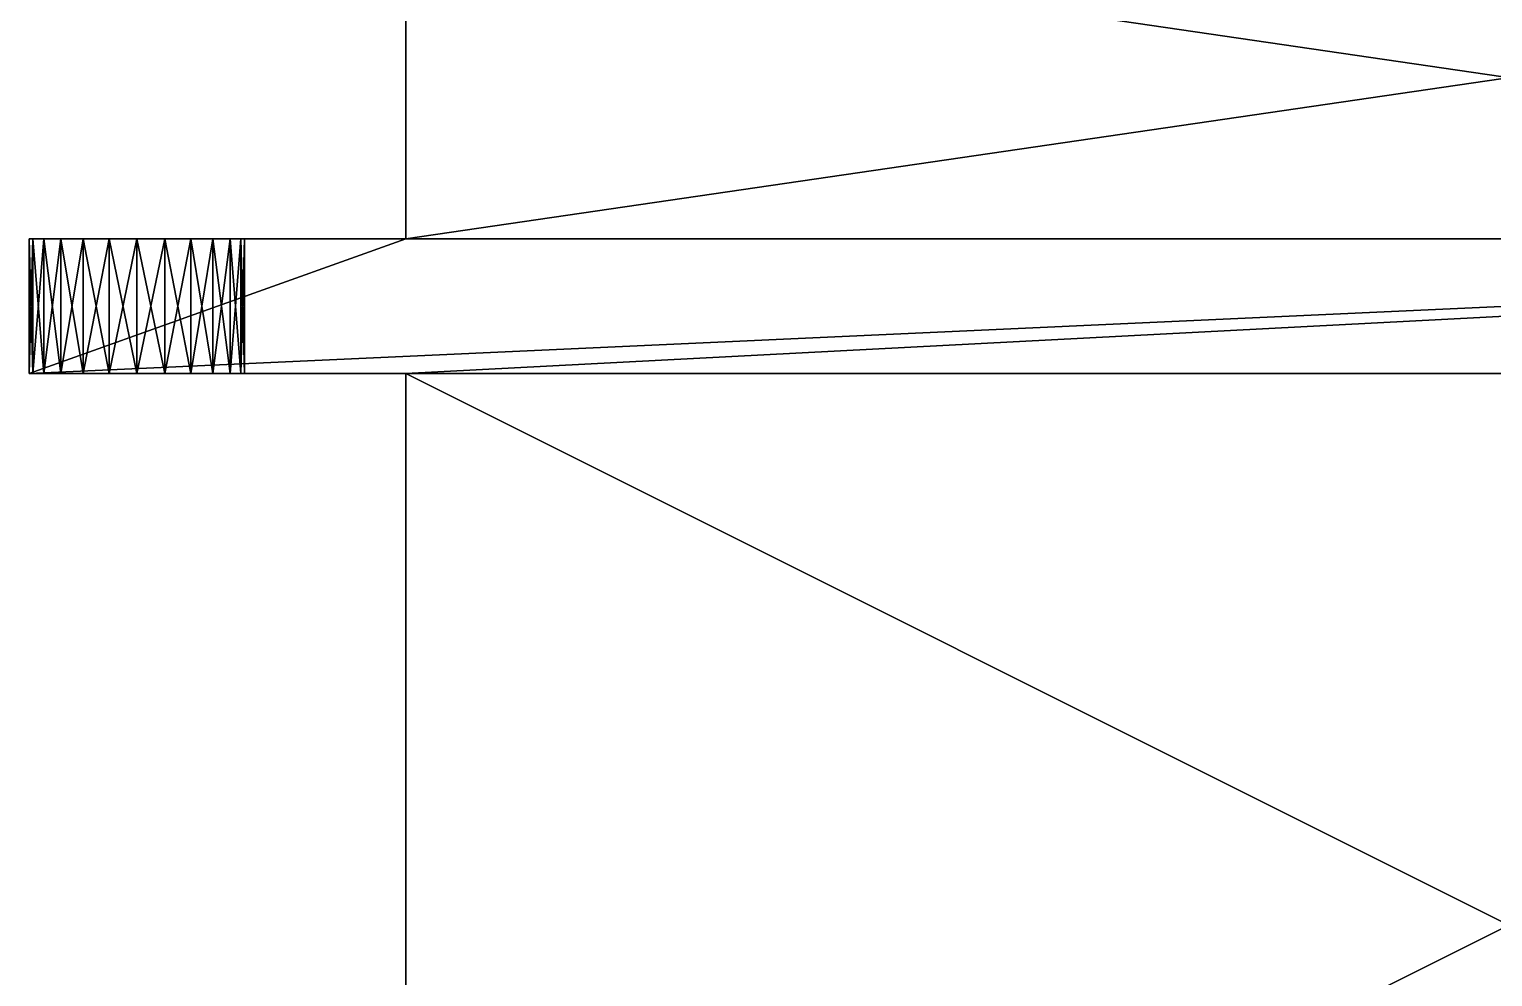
# Model space of a CAD drawing. Header units: millimetres. Extents: x 779 to 931, y 271 to 417.
# Drawn here: x 876.27 to 903.47, y 315.92 to 333.53 of the extents above; entities that cross this region are included whole.
import ezdxf

# ---------------------------------------------------------------- set-up
doc = ezdxf.new("R2010")
doc.units = ezdxf.units.MM

# ---------------------------------------------------------------- blocks, each defined once
blk = doc.blocks.new('Component')
for p, q in [((0, 20, 26.5), (-7, 20, 26.5)), ((0, 20, 29), (-7, 20, 29)), ((-7, 20, 26.5), (-7, 20, 29)), ((-7, 20, 29), (-7, 16.5, 29)), ((-7, 16.5, 26.5), (-7, 20, 26.5)), ((0, 0, 26.5), (0, 20, 26.5)), ((0, 20, 29), (0, 20, 35)), ((0, 20, 29), (0, 0, 29)), ((0, 20, 6), (0, 20, 26.5)), ((0, 20, 26.5), (41, 20, 26.5)), ((-5, 18.5, 29), (-5, 18.5, 26.5)), ((-6, 18.232, 29), (-6, 18.232, 26.5)), ((-5.518, 18.432, 29), (-5.518, 18.432, 26.5)), ((-4.482, 18.432, 29), (-4.482, 18.432, 26.5)), ((-4, 18.232, 29), (-4, 18.232, 26.5)), ((-6.414, 17.914, 29), (-6.414, 17.914, 26.5)), ((-3.586, 17.914, 29), (-3.586, 17.914, 26.5)), ((-6.732, 17.5, 29), (-6.732, 17.5, 26.5)), ((-3.268, 17.5, 29), (-3.268, 17.5, 26.5)), ((-6.932, 17.018, 29), (-6.932, 17.018, 26.5)), ((-3.068, 17.018, 29), (-3.068, 17.018, 26.5)), ((-7, 16.5, 29), (-7, 16.5, 26.5)), ((-7, 3.5, 26.5), (-7, 16.5, 26.5)), ((-7, 16.5, 29), (-7, 3.5, 29)), ((-3, 16.5, 29), (-3, 16.5, 26.5)), ((-6.932, 15.982, 29), (-6.932, 15.982, 26.5)), ((-3.068, 15.982, 29), (-3.068, 15.982, 26.5)), ((-6.732, 15.5, 29), (-6.732, 15.5, 26.5)), ((-3.268, 15.5, 29), (-3.268, 15.5, 26.5)), ((-6.414, 15.086, 29), (-6.414, 15.086, 26.5)), ((-3.586, 15.086, 29), (-3.586, 15.086, 26.5)), ((-6, 14.768, 29), (-6, 14.768, 26.5)), ((-4, 14.768, 29), (-4, 14.768, 26.5)), ((-5.518, 14.568, 29), (-5.518, 14.568, 26.5)), ((-5, 14.5, 29), (-5, 14.5, 26.5)), ((-4.482, 14.568, 29), (-4.482, 14.568, 26.5)), ((-5, 5.5, 29), (-5, 5.5, 26.5)), ((-6, 5.232, 29), (-6, 5.232, 26.5)), ((-5.518, 5.432, 29), (-5.518, 5.432, 26.5)), ((-4.482, 5.432, 29), (-4.482, 5.432, 26.5)), ((-4, 5.232, 29), (-4, 5.232, 26.5)), ((-6.414, 4.914, 29), (-6.414, 4.914, 26.5)), ((-3.586, 4.914, 29), (-3.586, 4.914, 26.5)), ((-6.732, 4.5, 29), (-6.732, 4.5, 26.5)), ((-3.268, 4.5, 29), (-3.268, 4.5, 26.5)), ((-6.932, 4.018, 29), (-6.932, 4.018, 26.5)), ((-3.068, 4.018, 29), (-3.068, 4.018, 26.5)), ((-7, 0, 26.5), (-7, 3.5, 26.5)), ((-7, 3.5, 29), (-7, 3.5, 26.5)), ((-7, 3.5, 29), (-7, 0, 29)), ((-3, 3.5, 29), (-3, 3.5, 26.5)), ((-6.932, 2.982, 29), (-6.932, 2.982, 26.5)), ((-3.068, 2.982, 29), (-3.068, 2.982, 26.5)), ((-6.732, 2.5, 29), (-6.732, 2.5, 26.5)), ((-3.268, 2.5, 29), (-3.268, 2.5, 26.5)), ((-6.414, 2.086, 29), (-6.414, 2.086, 26.5)), ((-3.586, 2.086, 29), (-3.586, 2.086, 26.5)), ((-6, 1.768, 29), (-6, 1.768, 26.5)), ((-4, 1.768, 29), (-4, 1.768, 26.5)), ((-5.518, 1.568, 29), (-5.518, 1.568, 26.5)), ((-5, 1.5, 29), (-5, 1.5, 26.5)), ((-4.482, 1.568, 29), (-4.482, 1.568, 26.5)), ((0, 0, 26.5), (-7, 0, 26.5)), ((0, 0, 29), (-7, 0, 29)), ((-7, 0, 26.5), (-7, 0, 29)), ((0, 0, 29), (0, 0, 35)), ((0, 0, 6), (0, 0, 26.5)), ((41, 0, 26.5), (0, 0, 26.5))]:
    blk.add_line(p, q)
at = {"extrusion": (0, 0, -1)}
for centre in [(5, 16.5, -29), (5, 16.5, -26.5), (5, 3.5, -29), (5, 3.5, -26.5)]:
    blk.add_circle(centre, 2, dxfattribs=at)
mesh = blk.add_polyface()
corners = [(-7, 20, 26.5), (-6.932, 17.018, 26.5), (-7, 16.5, 26.5), (-6.732, 17.5, 26.5), (-6.414, 17.914, 26.5), (-6, 18.232, 26.5), (-5.518, 18.432, 26.5), (0, 20, 26.5), (-5, 18.5, 26.5), (-4.482, 18.432, 26.5), (-4, 18.232, 26.5), (-3.586, 17.914, 26.5), (-3.268, 17.5, 26.5), (-3.068, 17.018, 26.5), (-3, 16.5, 26.5), (-3, 3.5, 26.5), (-7, 0, 26.5), (-5.518, 1.568, 26.5), (0, 0, 26.5), (-6, 1.768, 26.5), (-6.414, 2.086, 26.5), (-6.732, 2.5, 26.5), (-6.932, 2.982, 26.5), (-7, 3.5, 26.5), (-5, 1.5, 26.5), (-4.482, 1.568, 26.5), (-4, 1.768, 26.5), (-3.586, 2.086, 26.5), (-3.268, 2.5, 26.5), (-3.068, 2.982, 26.5), (-6.932, 15.982, 26.5), (-6.932, 4.018, 26.5), (-6.732, 15.5, 26.5), (-6.732, 4.5, 26.5), (-6.414, 15.086, 26.5), (-6.414, 4.914, 26.5), (-6, 14.768, 26.5), (-6, 5.232, 26.5), (-5.518, 5.432, 26.5), (-5.518, 14.568, 26.5), (-5, 5.5, 26.5), (-5, 14.5, 26.5), (-4.482, 14.568, 26.5), (-4.482, 5.432, 26.5), (-4, 5.232, 26.5), (-4, 14.768, 26.5), (-3.586, 4.914, 26.5), (-3.586, 15.086, 26.5), (-3.268, 4.5, 26.5), (-3.268, 15.5, 26.5), (-3.068, 4.018, 26.5), (-3.068, 15.982, 26.5)]
mesh.append_faces([[corners[k] for k in face] for face in [(0, 1, 2), (22, 16, 23), (30, 23, 2)]], dxfattribs={"vtx0": -1})
mesh.append_faces([[corners[k] for k in face] for face in [(1, 0, 3), (3, 0, 4), (4, 0, 5), (5, 0, 6), (6, 7, 8), (8, 7, 9), (9, 7, 10), (10, 7, 11), (11, 7, 12), (12, 7, 13), (13, 7, 14), (16, 17, 18), (17, 16, 19), (19, 16, 20), (20, 16, 21), (21, 16, 22), (18, 15, 7), (23, 30, 31), (31, 32, 33), (33, 34, 35), (35, 36, 37), (37, 36, 38), (38, 39, 40), (40, 42, 43), (43, 42, 44), (44, 45, 46), (46, 47, 48), (48, 49, 50), (50, 14, 15)]], dxfattribs={"vtx0": -1, "vtx1": -1})
mesh.append_faces([[corners[k] for k in face] for face in [(14, 7, 15)]], dxfattribs={"vtx0": -1, "vtx1": -1, "vtx2": -1})
mesh.append_faces([[corners[k] for k in face] for face in [(6, 0, 7), (18, 17, 24), (18, 24, 25), (18, 25, 26), (18, 26, 27), (18, 27, 28), (18, 28, 29), (18, 29, 15), (31, 30, 32), (33, 32, 34), (35, 34, 36), (38, 36, 39), (40, 39, 41), (40, 41, 42), (44, 42, 45), (46, 45, 47), (48, 47, 49), (50, 49, 51), (50, 51, 14)]], dxfattribs={"vtx0": -1, "vtx2": -1})
mesh = blk.add_polyface()
corners = [(-7, 0, 29), (-6.932, 2.982, 29), (-7, 3.5, 29), (-6.732, 2.5, 29), (-6.414, 2.086, 29), (-6, 1.768, 29), (-5.518, 1.568, 29), (0, 0, 29), (-5, 1.5, 29), (-4.482, 1.568, 29), (-4, 1.768, 29), (-3.586, 2.086, 29), (-3.268, 2.5, 29), (-3.068, 2.982, 29), (-3, 3.5, 29), (-3, 16.5, 29), (-7, 20, 29), (-5.518, 18.432, 29), (0, 20, 29), (-6, 18.232, 29), (-6.414, 17.914, 29), (-6.732, 17.5, 29), (-6.932, 17.018, 29), (-7, 16.5, 29), (-5, 18.5, 29), (-4.482, 18.432, 29), (-4, 18.232, 29), (-3.586, 17.914, 29), (-3.268, 17.5, 29), (-3.068, 17.018, 29), (-6.932, 4.018, 29), (-6.932, 15.982, 29), (-6.732, 4.5, 29), (-6.732, 15.5, 29), (-6.414, 4.914, 29), (-6.414, 15.086, 29), (-6, 5.232, 29), (-6, 14.768, 29), (-5.518, 5.432, 29), (-5.518, 14.568, 29), (-5, 5.5, 29), (-5, 14.5, 29), (-4.482, 5.432, 29), (-4.482, 14.568, 29), (-4, 5.232, 29), (-4, 14.768, 29), (-3.586, 4.914, 29), (-3.586, 15.086, 29), (-3.268, 4.5, 29), (-3.268, 15.5, 29), (-3.068, 4.018, 29), (-3.068, 15.982, 29)]
mesh.append_faces([[corners[k] for k in face] for face in [(0, 1, 2), (22, 16, 23), (30, 23, 2)]], dxfattribs={"vtx0": -1})
mesh.append_faces([[corners[k] for k in face] for face in [(1, 0, 3), (3, 0, 4), (4, 0, 5), (5, 0, 6), (6, 7, 8), (8, 7, 9), (9, 7, 10), (10, 7, 11), (11, 7, 12), (12, 7, 13), (13, 7, 14), (16, 17, 18), (17, 16, 19), (19, 16, 20), (20, 16, 21), (21, 16, 22), (18, 15, 7), (23, 30, 31), (31, 32, 33), (33, 34, 35), (35, 36, 37), (37, 38, 39), (39, 40, 41), (41, 42, 43), (43, 44, 45), (45, 46, 47), (47, 48, 49), (49, 50, 51), (51, 14, 15)]], dxfattribs={"vtx0": -1, "vtx1": -1})
mesh.append_faces([[corners[k] for k in face] for face in [(14, 7, 15)]], dxfattribs={"vtx0": -1, "vtx1": -1, "vtx2": -1})
mesh.append_faces([[corners[k] for k in face] for face in [(6, 0, 7), (18, 17, 24), (18, 24, 25), (18, 25, 26), (18, 26, 27), (18, 27, 28), (18, 28, 29), (18, 29, 15), (31, 30, 32), (33, 32, 34), (35, 34, 36), (37, 36, 38), (39, 38, 40), (41, 40, 42), (43, 42, 44), (45, 44, 46), (47, 46, 48), (49, 48, 50), (51, 50, 14)]], dxfattribs={"vtx0": -1, "vtx2": -1})
mesh = blk.add_polyface()
corners = [(-7, 20, 29), (-7, 16.5, 26.5), (-7, 16.5, 29), (-7, 20, 26.5)]
mesh.append_faces([[corners[k] for k in face] for face in [(0, 1, 2), (1, 0, 3)]], dxfattribs={"vtx0": -1})
mesh = blk.add_polyface()
corners = [(-7, 20, 29), (0, 20, 29), (-7, 20, 26.5), (10, 20, 37), (34.626, 19.979, 35), (10, 20, 35), (34.626, 19.979, 37), (34.5, 20, 37), (0, 20, 35), (41, 20, 29), (41, 20, 35), (41, 20, 26.5), (0, 20, 26.5), (48, 20, 26.5), (48, 20, 29)]
mesh.append_faces([[corners[k] for k in face] for face in [(6, 3, 7), (2, 11, 12)]], dxfattribs={"vtx0": -1})
mesh.append_faces([[corners[k] for k in face] for face in [(3, 4, 5), (4, 3, 6), (8, 9, 1), (9, 8, 10), (10, 5, 4), (11, 2, 13), (13, 2, 14), (14, 1, 9)]], dxfattribs={"vtx0": -1, "vtx1": -1})
mesh.append_faces([[corners[k] for k in face] for face in [(14, 2, 1)]], dxfattribs={"vtx0": -1, "vtx1": -1, "vtx2": -1})
mesh.append_faces([[corners[k] for k in face] for face in [(10, 8, 5)]], dxfattribs={"vtx0": -1, "vtx2": -1})
mesh.append_faces([[corners[k] for k in face] for face in [(0, 1, 2)]], dxfattribs={"vtx1": -1})
mesh = blk.add_polyface()
corners = [(0, 10, 35), (0, 0, 29), (0, 0, 35), (0, 20, 29), (0, 20, 35)]
mesh.append_faces([[corners[k] for k in face] for face in [(0, 1, 2), (3, 0, 4)]], dxfattribs={"vtx0": -1})
mesh.append_faces([[corners[k] for k in face] for face in [(1, 0, 3)]], dxfattribs={"vtx0": -1, "vtx1": -1})
mesh = blk.add_polyface()
corners = [(0, 20, 26.5), (41, 20, 6), (0, 20, 6), (41, 20, 26.5)]
mesh.append_faces([[corners[k] for k in face] for face in [(0, 1, 2), (1, 0, 3)]], dxfattribs={"vtx0": -1})
mesh = blk.add_polyface()
corners = [(0, 20, 26.5), (0, 0, 6), (0, 0, 26.5), (0, 7.5, 6), (0, 12.5, 6), (0, 20, 6)]
mesh.append_faces([[corners[k] for k in face] for face in [(0, 1, 2), (4, 0, 5)]], dxfattribs={"vtx0": -1})
mesh.append_faces([[corners[k] for k in face] for face in [(1, 0, 3), (3, 0, 4)]], dxfattribs={"vtx0": -1, "vtx1": -1})
mesh = blk.add_polyface()
corners = [(41, 20, 26.5), (0, 0, 26.5), (0, 20, 26.5), (41, 0, 26.5)]
mesh.append_faces([[corners[k] for k in face] for face in [(0, 1, 2), (1, 0, 3)]], dxfattribs={"vtx0": -1})
mesh = blk.add_polyface()
corners = [(-5, 18.5, 29), (-5.518, 18.432, 26.5), (-5, 18.5, 26.5), (-5.518, 18.432, 29)]
mesh.append_faces([[corners[k] for k in face] for face in [(0, 1, 2), (1, 0, 3)]], dxfattribs={"vtx0": -1})
mesh = blk.add_polyface()
corners = [(-4.482, 18.432, 29), (-5, 18.5, 26.5), (-4.482, 18.432, 26.5), (-5, 18.5, 29)]
mesh.append_faces([[corners[k] for k in face] for face in [(0, 1, 2), (1, 0, 3)]], dxfattribs={"vtx0": -1})
mesh = blk.add_polyface()
corners = [(-6, 18.232, 29), (-6.414, 17.914, 26.5), (-6, 18.232, 26.5), (-6.414, 17.914, 29)]
mesh.append_faces([[corners[k] for k in face] for face in [(0, 1, 2), (1, 0, 3)]], dxfattribs={"vtx0": -1})
mesh = blk.add_polyface()
corners = [(-5.518, 18.432, 29), (-6, 18.232, 26.5), (-5.518, 18.432, 26.5), (-6, 18.232, 29)]
mesh.append_faces([[corners[k] for k in face] for face in [(0, 1, 2), (1, 0, 3)]], dxfattribs={"vtx0": -1})
mesh = blk.add_polyface()
corners = [(-4, 18.232, 29), (-4.482, 18.432, 26.5), (-4, 18.232, 26.5), (-4.482, 18.432, 29)]
mesh.append_faces([[corners[k] for k in face] for face in [(0, 1, 2), (1, 0, 3)]], dxfattribs={"vtx0": -1})
mesh = blk.add_polyface()
corners = [(-3.586, 17.914, 29), (-4, 18.232, 26.5), (-3.586, 17.914, 26.5), (-4, 18.232, 29)]
mesh.append_faces([[corners[k] for k in face] for face in [(0, 1, 2), (1, 0, 3)]], dxfattribs={"vtx0": -1})
mesh = blk.add_polyface()
corners = [(-6.414, 17.914, 26.5), (-6.732, 17.5, 29), (-6.732, 17.5, 26.5), (-6.414, 17.914, 29)]
mesh.append_faces([[corners[k] for k in face] for face in [(0, 1, 2), (1, 0, 3)]], dxfattribs={"vtx0": -1})
mesh = blk.add_polyface()
corners = [(-3.586, 17.914, 29), (-3.268, 17.5, 26.5), (-3.268, 17.5, 29), (-3.586, 17.914, 26.5)]
mesh.append_faces([[corners[k] for k in face] for face in [(0, 1, 2), (1, 0, 3)]], dxfattribs={"vtx0": -1})
mesh = blk.add_polyface()
corners = [(-6.732, 17.5, 26.5), (-6.932, 17.018, 29), (-6.932, 17.018, 26.5), (-6.732, 17.5, 29)]
mesh.append_faces([[corners[k] for k in face] for face in [(0, 1, 2), (1, 0, 3)]], dxfattribs={"vtx0": -1})
mesh = blk.add_polyface()
corners = [(-3.268, 17.5, 29), (-3.068, 17.018, 26.5), (-3.068, 17.018, 29), (-3.268, 17.5, 26.5)]
mesh.append_faces([[corners[k] for k in face] for face in [(0, 1, 2), (1, 0, 3)]], dxfattribs={"vtx0": -1})
mesh = blk.add_polyface()
corners = [(-6.932, 17.018, 26.5), (-7, 16.5, 29), (-7, 16.5, 26.5), (-6.932, 17.018, 29)]
mesh.append_faces([[corners[k] for k in face] for face in [(0, 1, 2), (1, 0, 3)]], dxfattribs={"vtx0": -1})
mesh = blk.add_polyface()
corners = [(-3.068, 17.018, 29), (-3, 16.5, 26.5), (-3, 16.5, 29), (-3.068, 17.018, 26.5)]
mesh.append_faces([[corners[k] for k in face] for face in [(0, 1, 2), (1, 0, 3)]], dxfattribs={"vtx0": -1})
mesh = blk.add_polyface()
corners = [(-7, 16.5, 26.5), (-6.932, 15.982, 29), (-6.932, 15.982, 26.5), (-7, 16.5, 29)]
mesh.append_faces([[corners[k] for k in face] for face in [(0, 1, 2), (1, 0, 3)]], dxfattribs={"vtx0": -1})
mesh = blk.add_polyface()
corners = [(-7, 16.5, 29), (-7, 3.5, 26.5), (-7, 3.5, 29), (-7, 16.5, 26.5)]
mesh.append_faces([[corners[k] for k in face] for face in [(0, 1, 2), (1, 0, 3)]], dxfattribs={"vtx0": -1})
mesh = blk.add_polyface()
corners = [(-3, 16.5, 29), (-3.068, 15.982, 26.5), (-3.068, 15.982, 29), (-3, 16.5, 26.5)]
mesh.append_faces([[corners[k] for k in face] for face in [(0, 1, 2), (1, 0, 3)]], dxfattribs={"vtx0": -1})
mesh = blk.add_polyface()
corners = [(-6.932, 15.982, 26.5), (-6.732, 15.5, 29), (-6.732, 15.5, 26.5), (-6.932, 15.982, 29)]
mesh.append_faces([[corners[k] for k in face] for face in [(0, 1, 2), (1, 0, 3)]], dxfattribs={"vtx0": -1})
mesh = blk.add_polyface()
corners = [(-3.068, 15.982, 29), (-3.268, 15.5, 26.5), (-3.268, 15.5, 29), (-3.068, 15.982, 26.5)]
mesh.append_faces([[corners[k] for k in face] for face in [(0, 1, 2), (1, 0, 3)]], dxfattribs={"vtx0": -1})
mesh = blk.add_polyface()
corners = [(-6.732, 15.5, 26.5), (-6.414, 15.086, 29), (-6.414, 15.086, 26.5), (-6.732, 15.5, 29)]
mesh.append_faces([[corners[k] for k in face] for face in [(0, 1, 2), (1, 0, 3)]], dxfattribs={"vtx0": -1})
mesh = blk.add_polyface()
corners = [(-3.268, 15.5, 29), (-3.586, 15.086, 26.5), (-3.586, 15.086, 29), (-3.268, 15.5, 26.5)]
mesh.append_faces([[corners[k] for k in face] for face in [(0, 1, 2), (1, 0, 3)]], dxfattribs={"vtx0": -1})
mesh = blk.add_polyface()
corners = [(-6.414, 15.086, 29), (-6, 14.768, 26.5), (-6.414, 15.086, 26.5), (-6, 14.768, 29)]
mesh.append_faces([[corners[k] for k in face] for face in [(0, 1, 2), (1, 0, 3)]], dxfattribs={"vtx0": -1})
mesh = blk.add_polyface()
corners = [(-4, 14.768, 29), (-3.586, 15.086, 26.5), (-4, 14.768, 26.5), (-3.586, 15.086, 29)]
mesh.append_faces([[corners[k] for k in face] for face in [(0, 1, 2), (1, 0, 3)]], dxfattribs={"vtx0": -1})
mesh = blk.add_polyface()
corners = [(-6, 14.768, 29), (-5.518, 14.568, 26.5), (-6, 14.768, 26.5), (-5.518, 14.568, 29)]
mesh.append_faces([[corners[k] for k in face] for face in [(0, 1, 2), (1, 0, 3)]], dxfattribs={"vtx0": -1})
mesh = blk.add_polyface()
corners = [(-4.482, 14.568, 29), (-4, 14.768, 26.5), (-4.482, 14.568, 26.5), (-4, 14.768, 29)]
mesh.append_faces([[corners[k] for k in face] for face in [(0, 1, 2), (1, 0, 3)]], dxfattribs={"vtx0": -1})
mesh = blk.add_polyface()
corners = [(-5.518, 14.568, 29), (-5, 14.5, 26.5), (-5.518, 14.568, 26.5), (-5, 14.5, 29)]
mesh.append_faces([[corners[k] for k in face] for face in [(0, 1, 2), (1, 0, 3)]], dxfattribs={"vtx0": -1})
mesh = blk.add_polyface()
corners = [(-5, 14.5, 29), (-4.482, 14.568, 26.5), (-5, 14.5, 26.5), (-4.482, 14.568, 29)]
mesh.append_faces([[corners[k] for k in face] for face in [(0, 1, 2), (1, 0, 3)]], dxfattribs={"vtx0": -1})
mesh = blk.add_polyface()
corners = [(-5, 5.5, 29), (-5.518, 5.432, 26.5), (-5, 5.5, 26.5), (-5.518, 5.432, 29)]
mesh.append_faces([[corners[k] for k in face] for face in [(0, 1, 2), (1, 0, 3)]], dxfattribs={"vtx0": -1})
mesh = blk.add_polyface()
corners = [(-4.482, 5.432, 29), (-5, 5.5, 26.5), (-4.482, 5.432, 26.5), (-5, 5.5, 29)]
mesh.append_faces([[corners[k] for k in face] for face in [(0, 1, 2), (1, 0, 3)]], dxfattribs={"vtx0": -1})
mesh = blk.add_polyface()
corners = [(-6, 5.232, 29), (-6.414, 4.914, 26.5), (-6, 5.232, 26.5), (-6.414, 4.914, 29)]
mesh.append_faces([[corners[k] for k in face] for face in [(0, 1, 2), (1, 0, 3)]], dxfattribs={"vtx0": -1})
mesh = blk.add_polyface()
corners = [(-5.518, 5.432, 29), (-6, 5.232, 26.5), (-5.518, 5.432, 26.5), (-6, 5.232, 29)]
mesh.append_faces([[corners[k] for k in face] for face in [(0, 1, 2), (1, 0, 3)]], dxfattribs={"vtx0": -1})
mesh = blk.add_polyface()
corners = [(-4, 5.232, 29), (-4.482, 5.432, 26.5), (-4, 5.232, 26.5), (-4.482, 5.432, 29)]
mesh.append_faces([[corners[k] for k in face] for face in [(0, 1, 2), (1, 0, 3)]], dxfattribs={"vtx0": -1})
mesh = blk.add_polyface()
corners = [(-3.586, 4.914, 29), (-4, 5.232, 26.5), (-3.586, 4.914, 26.5), (-4, 5.232, 29)]
mesh.append_faces([[corners[k] for k in face] for face in [(0, 1, 2), (1, 0, 3)]], dxfattribs={"vtx0": -1})
mesh = blk.add_polyface()
corners = [(-6.414, 4.914, 26.5), (-6.732, 4.5, 29), (-6.732, 4.5, 26.5), (-6.414, 4.914, 29)]
mesh.append_faces([[corners[k] for k in face] for face in [(0, 1, 2), (1, 0, 3)]], dxfattribs={"vtx0": -1})
mesh = blk.add_polyface()
corners = [(-3.586, 4.914, 29), (-3.268, 4.5, 26.5), (-3.268, 4.5, 29), (-3.586, 4.914, 26.5)]
mesh.append_faces([[corners[k] for k in face] for face in [(0, 1, 2), (1, 0, 3)]], dxfattribs={"vtx0": -1})
mesh = blk.add_polyface()
corners = [(-6.732, 4.5, 26.5), (-6.932, 4.018, 29), (-6.932, 4.018, 26.5), (-6.732, 4.5, 29)]
mesh.append_faces([[corners[k] for k in face] for face in [(0, 1, 2), (1, 0, 3)]], dxfattribs={"vtx0": -1})
mesh = blk.add_polyface()
corners = [(-3.268, 4.5, 29), (-3.068, 4.018, 26.5), (-3.068, 4.018, 29), (-3.268, 4.5, 26.5)]
mesh.append_faces([[corners[k] for k in face] for face in [(0, 1, 2), (1, 0, 3)]], dxfattribs={"vtx0": -1})
mesh = blk.add_polyface()
corners = [(-6.932, 4.018, 26.5), (-7, 3.5, 29), (-7, 3.5, 26.5), (-6.932, 4.018, 29)]
mesh.append_faces([[corners[k] for k in face] for face in [(0, 1, 2), (1, 0, 3)]], dxfattribs={"vtx0": -1})
mesh = blk.add_polyface()
corners = [(-3.068, 4.018, 29), (-3, 3.5, 26.5), (-3, 3.5, 29), (-3.068, 4.018, 26.5)]
mesh.append_faces([[corners[k] for k in face] for face in [(0, 1, 2), (1, 0, 3)]], dxfattribs={"vtx0": -1})
mesh = blk.add_polyface()
corners = [(-7, 3.5, 29), (-7, 0, 26.5), (-7, 0, 29), (-7, 3.5, 26.5)]
mesh.append_faces([[corners[k] for k in face] for face in [(0, 1, 2), (1, 0, 3)]], dxfattribs={"vtx0": -1})
mesh = blk.add_polyface()
corners = [(-7, 3.5, 26.5), (-6.932, 2.982, 29), (-6.932, 2.982, 26.5), (-7, 3.5, 29)]
mesh.append_faces([[corners[k] for k in face] for face in [(0, 1, 2), (1, 0, 3)]], dxfattribs={"vtx0": -1})
mesh = blk.add_polyface()
corners = [(-3, 3.5, 29), (-3.068, 2.982, 26.5), (-3.068, 2.982, 29), (-3, 3.5, 26.5)]
mesh.append_faces([[corners[k] for k in face] for face in [(0, 1, 2), (1, 0, 3)]], dxfattribs={"vtx0": -1})
mesh = blk.add_polyface()
corners = [(-6.932, 2.982, 26.5), (-6.732, 2.5, 29), (-6.732, 2.5, 26.5), (-6.932, 2.982, 29)]
mesh.append_faces([[corners[k] for k in face] for face in [(0, 1, 2), (1, 0, 3)]], dxfattribs={"vtx0": -1})
mesh = blk.add_polyface()
corners = [(-3.068, 2.982, 29), (-3.268, 2.5, 26.5), (-3.268, 2.5, 29), (-3.068, 2.982, 26.5)]
mesh.append_faces([[corners[k] for k in face] for face in [(0, 1, 2), (1, 0, 3)]], dxfattribs={"vtx0": -1})
mesh = blk.add_polyface()
corners = [(-6.732, 2.5, 26.5), (-6.414, 2.086, 29), (-6.414, 2.086, 26.5), (-6.732, 2.5, 29)]
mesh.append_faces([[corners[k] for k in face] for face in [(0, 1, 2), (1, 0, 3)]], dxfattribs={"vtx0": -1})
mesh = blk.add_polyface()
corners = [(-3.268, 2.5, 29), (-3.586, 2.086, 26.5), (-3.586, 2.086, 29), (-3.268, 2.5, 26.5)]
mesh.append_faces([[corners[k] for k in face] for face in [(0, 1, 2), (1, 0, 3)]], dxfattribs={"vtx0": -1})
mesh = blk.add_polyface()
corners = [(-6.414, 2.086, 29), (-6, 1.768, 26.5), (-6.414, 2.086, 26.5), (-6, 1.768, 29)]
mesh.append_faces([[corners[k] for k in face] for face in [(0, 1, 2), (1, 0, 3)]], dxfattribs={"vtx0": -1})
mesh = blk.add_polyface()
corners = [(-4, 1.768, 29), (-3.586, 2.086, 26.5), (-4, 1.768, 26.5), (-3.586, 2.086, 29)]
mesh.append_faces([[corners[k] for k in face] for face in [(0, 1, 2), (1, 0, 3)]], dxfattribs={"vtx0": -1})
mesh = blk.add_polyface()
corners = [(-6, 1.768, 29), (-5.518, 1.568, 26.5), (-6, 1.768, 26.5), (-5.518, 1.568, 29)]
mesh.append_faces([[corners[k] for k in face] for face in [(0, 1, 2), (1, 0, 3)]], dxfattribs={"vtx0": -1})
mesh = blk.add_polyface()
corners = [(-4.482, 1.568, 29), (-4, 1.768, 26.5), (-4.482, 1.568, 26.5), (-4, 1.768, 29)]
mesh.append_faces([[corners[k] for k in face] for face in [(0, 1, 2), (1, 0, 3)]], dxfattribs={"vtx0": -1})
mesh = blk.add_polyface()
corners = [(-5.518, 1.568, 29), (-5, 1.5, 26.5), (-5.518, 1.568, 26.5), (-5, 1.5, 29)]
mesh.append_faces([[corners[k] for k in face] for face in [(0, 1, 2), (1, 0, 3)]], dxfattribs={"vtx0": -1})
mesh = blk.add_polyface()
corners = [(-5, 1.5, 29), (-4.482, 1.568, 26.5), (-5, 1.5, 26.5), (-4.482, 1.568, 29)]
mesh.append_faces([[corners[k] for k in face] for face in [(0, 1, 2), (1, 0, 3)]], dxfattribs={"vtx0": -1})
mesh = blk.add_polyface()
corners = [(34.626, 0.021, 37), (10, 0, 35), (34.626, 0.021, 35), (10, 0, 37), (34.5, 0, 37), (41, 0, 35), (0, 0, 29), (41, 0, 29), (0, 0, 35), (48, 0, 29), (41, 0, 26.5), (48, 0, 26.5), (0, 0, 26.5), (-7, 0, 26.5), (-7, 0, 29)]
mesh.append_faces([[corners[k] for k in face] for face in [(3, 0, 4), (9, 10, 11), (13, 6, 14)]], dxfattribs={"vtx0": -1})
mesh.append_faces([[corners[k] for k in face] for face in [(0, 1, 2), (1, 0, 3), (5, 6, 7), (6, 5, 8), (8, 2, 1), (10, 9, 12), (12, 9, 13)]], dxfattribs={"vtx0": -1, "vtx1": -1})
mesh.append_faces([[corners[k] for k in face] for face in [(13, 9, 6)]], dxfattribs={"vtx0": -1, "vtx1": -1, "vtx2": -1})
mesh.append_faces([[corners[k] for k in face] for face in [(8, 5, 2), (6, 9, 7)]], dxfattribs={"vtx0": -1, "vtx2": -1})
mesh = blk.add_polyface()
corners = [(41, 0, 26.5), (0, 0, 6), (41, 0, 6), (0, 0, 26.5)]
mesh.append_faces([[corners[k] for k in face] for face in [(0, 1, 2), (1, 0, 3)]], dxfattribs={"vtx0": -1})

msp = doc.modelspace()

# ---------------------------------------------------------------- block references
at = {"extrusion": (0, 1, -1.83697e-16), "rotation": 180}
msp.add_blockref('Component', (-883.273, 25, 300.634), dxfattribs=at)

doc.saveas('drawing.dxf')
